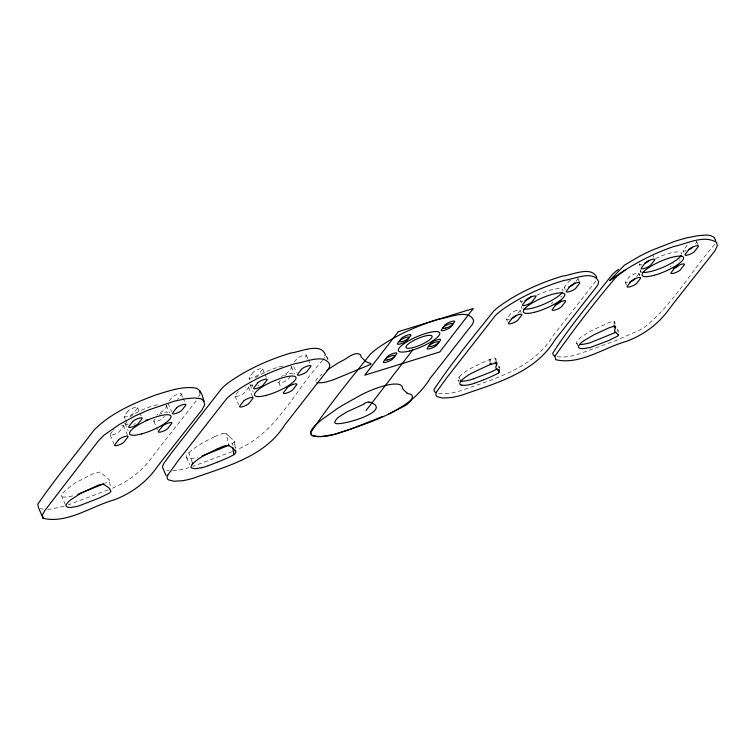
<?xml version="1.0" encoding="UTF-8"?>
<svg xmlns="http://www.w3.org/2000/svg" width="755" height="755" viewBox="0 0 755 755"><rect width="100%" height="100%" fill="white"/><g stroke="black" fill="none" stroke-linecap="round" stroke-linejoin="round"><path stroke-width="0.57" stroke-dasharray="3.77 2.83" d="M229.737 436.862L234.399 441.165L233.984 442.298A3.473 0.849 -23.4 0 1 233.267 442.826L232.238 443.411A17.29 4.247 -23.4 0 1 230.388 444.365M498.715 368.006A3.539 0.868 -23.4 0 0 498.866 367.874L499.149 366.609A38.326 9.4 -23.4 0 0 498.659 366.175L498.328 365.939M617.184 329.237L618.109 330.218L617.637 331.115A3.539 0.868 -23.4 0 1 617.486 331.247M65.383 504.717L61.278 495.318A22.584 5.54 -23.4 0 1 62.25 493.317L72.169 484.927A34.89 8.56 -23.4 0 1 75.764 482.681L92.431 473.98L100.179 472.017L109.381 479.85L108.965 480.982L105.379 483.058M315.798 381.237L316.052 380.36A24.528 6.021 -23.4 0 1 317.468 378.33L318.619 377.179A79.511 19.507 -23.4 0 1 322.092 374.131M614.089 324.575L614.259 321.328L609.021 322.517L591.259 330.756L581.633 336.739A29.218 7.163 -23.4 0 0 578.226 339.835L577.877 340.25A22.159 5.436 -23.4 0 0 576.697 343.119M495.563 360.494C497.347 355.256 489.231 359.946 486.918 360.626A30.964 7.597 -23.4 0 0 483.351 362.268L475.971 365.779A33.144 8.126 -23.4 0 0 468.279 369.771M198.716 396.97L200.113 394.082M112.335 431.464L110.202 434.238A5.219 1.284 -23.4 0 0 113.307 434.729L113.514 434.672A5.219 1.284 -23.4 0 0 119.573 431.341L123.329 426.462A5.219 1.284 -23.4 0 0 120.224 425.971L120.017 426.037M113.363 430.133L113.958 429.368M155.115 419.185L153.954 420.695A5.219 1.284 -23.4 0 0 157.059 421.196L157.266 421.13A5.219 1.284 -23.4 0 0 163.335 417.798L164.448 416.345M169.205 400.924L171.791 397.564A5.219 1.284 -23.4 0 1 177.85 394.233L178.057 394.167A5.219 1.284 -23.4 0 1 181.172 394.657L177.538 399.367M166.93 413.117L167.081 412.928A5.219 1.284 -23.4 0 0 163.977 412.428L163.769 412.494A5.219 1.284 -23.4 0 0 159.362 414.486M238.344 391.486L235.211 395.544A5.219 1.284 -23.4 0 0 237.985 396.148A8.39 2.057 -23.4 0 0 238.882 395.865A5.219 1.284 -23.4 0 0 244.592 392.647L248.348 387.777A5.219 1.284 -23.4 0 0 245.233 387.277M280.218 380.388L278.973 382.011A5.219 1.284 -23.4 0 0 281.738 382.606A8.39 2.057 -23.4 0 0 282.634 382.323A5.219 1.284 -23.4 0 0 288.344 379.104L290.854 375.858M294.308 362.117L296.809 358.87A5.219 1.284 -23.4 0 1 302.519 355.652A8.39 2.057 -23.4 0 1 303.076 355.473A5.219 1.284 -23.4 0 1 306.181 355.973L303.68 359.22M521.054 300.131L520.818 300.433A5.219 1.284 -23.4 0 0 523.932 300.924M517.996 313.363L519.874 310.928A5.219 1.284 -23.4 0 0 516.76 310.428M551.433 303.935L552.839 302.113M576.065 281.247L577.707 279.114A5.219 1.284 -23.4 0 0 577.877 278.397M636.758 276.604L638.636 274.169A5.219 1.284 -23.4 0 0 636.342 273.452L635.323 273.735A5.219 1.284 -23.4 0 0 629.264 277.066L625.508 281.945A5.219 1.284 -23.4 0 0 627.801 282.663M670.204 267.185L671.138 265.968M695.534 243.582L696.478 242.364A5.219 1.284 -23.4 0 0 696.535 241.543M322.668 360.38C294.61 390.288 276.821 433.342 236.985 449.612M196.224 400.867L162.306 443.912A1417.692 347.772 -23.4 0 0 151.774 457.511C141.185 472.224 126.189 483.181 109.23 489.448M214.552 436.654L222.168 433.681M214.382 436.739L206.983 440.533A40.94 10.042 -23.4 0 0 198.15 445.582L196.215 446.884A39.798 9.758 -23.4 0 0 188.967 452.773M232.361 451.518L192.921 466.382M108.173 489.872L68.205 504.878M64.118 506.19L51.217 509.097L47.735 509.238M679.075 260.201L680.095 259.909M72.659 495.941L66.648 497.083L62.457 496.941A17.865 4.379 -23.4 0 1 61.315 495.959M172.848 470.676L177.897 470.176A39.505 9.692 -23.4 0 0 188.797 467.666M438.513 393.563L449.423 393.327A39.505 9.692 -23.4 0 0 460.314 390.816C494.355 378.859 533.37 368.525 553.236 335.513C567.401 317.742 581.152 299.603 595.308 281.832A66.884 16.412 -23.4 0 0 596.11 280.265M166.987 470.412L169.252 470.676M557.275 356.804L563.589 357.077L569.846 356.294A39.345 9.655 -23.4 0 0 577.113 354.623L615.136 340.901L639.174 330.331A29.983 7.352 -23.4 0 0 644.289 327.33C672.686 304.963 690.457 272.083 714.079 245.082A67.053 16.45 -23.4 0 0 715.164 242.77M40.421 508.36L43.252 509.285M229.397 436.579L228.708 436.003M228.482 435.824L226.273 433.663L228.085 442.534M576.773 343.298L577.99 345.894M186.334 457.275L189.826 464.797M457.945 379.869L458.757 381.643M683.124 250.736L683.917 252.51M639.362 264.278L640.164 266.053M625.282 282.549L626.48 285.201M564.353 287.495L565.269 289.58M520.601 301.037L521.507 303.123M506.52 319.299L507.426 321.385M306.417 355.416L307.785 358.587M308.238 359.644L310.069 363.863M293.733 366.401L296.479 372.734M291.373 366.807L294.573 374.197M278.737 382.558L281.02 387.834M262.655 368.959L264.486 373.178M264.939 374.235L266.307 377.406M249.065 377.83L249.98 379.944M251.802 384.163L252.717 386.277M250.018 384.71L253.218 392.09M248.574 387.23L252.689 396.724M234.984 396.101L238.637 404.538M181.228 393.846L182.597 397.007M183.059 398.064L185.343 403.34M167.978 403.245L171.63 411.683M166.374 405.539L169.573 412.928M153.888 421.507L157.54 429.954M137.476 407.389L141.128 415.826M124.216 416.788L125.132 418.893M125.585 419.95L127.416 424.168M124.99 423.357L128.18 430.737M123.395 425.65L127.501 435.144M110.136 435.05L113.788 443.496M577.934 278.51L579.312 281.719M520.091 310.314L521.007 312.457M640.24 270.885L640.995 272.649M697.95 244.762L696.695 241.76L697.79 244.403M652.943 255.303L653.773 257.304M639.693 275.566L638.862 273.565L639.589 275.33M460.069 379.406L459.106 377A22.131 5.427 -23.4 0 0 457.964 379.963A20.017 4.907 -23.4 0 0 458.691 380.746M192.015 461.834L188.92 452.792L187.646 454.161A22.839 5.606 -23.4 0 0 186.334 457.275A18.507 4.539 -23.4 0 0 189.429 458.502A23.858 5.851 -23.4 0 0 196.177 457.634L197.678 457.256A21.064 5.172 -23.4 0 0 198.084 457.152M614.608 321.734L615.146 324.027M496.299 360.56L495.884 358.663M496.431 361.126L496.563 361.711M614.655 321.904L614.881 322.895M490.259 359.267L490.59 361.456M489.466 359.569L489.797 361.758M234.173 440.939L235.173 447.998M232.238 443.411L232.54 445.516M235.315 448.394L234.494 441.411M110.136 485.701L109.475 480.095M499.149 366.609L499.263 368.072M499.423 368.289L499.357 367.072M618.232 332.342L618.119 330.312M536.73 295.347A22.527 5.53 -23.4 0 1 562.852 291.383M522.167 308.559A22.527 5.53 -23.4 0 1 521.601 306.436M570.723 280.247A5.219 1.284 -23.4 0 0 568.336 282.021L564.58 286.891A5.219 1.284 -23.4 0 0 567.279 287.504M560.521 296.885A5.219 1.284 -23.4 0 1 561.72 296.573M516.552 310.494A5.219 1.284 -23.4 0 0 510.493 313.825L506.737 318.695A5.219 1.284 -23.4 0 0 509.446 319.308M459.266 376.953A26.642 6.54 -23.4 0 1 467.873 370.035M655.491 258.587A22.527 5.53 -23.4 0 1 681.774 253.991M641.608 272.111A22.527 5.53 -23.4 0 1 640.372 269.677M686.455 250.632A5.219 1.284 -23.4 0 1 683.341 250.132L687.097 245.262A5.219 1.284 -23.4 0 1 689.485 243.497M673.016 263.533A5.219 1.284 -23.4 0 1 673.366 263.155M641.892 264.401A5.219 1.284 -23.4 0 1 639.589 263.674M577.575 344.044A20.451 5.021 -23.4 0 1 576.688 343.119M222.121 433.719A10.315 2.529 -23.4 0 1 226.443 433.578M324.584 357.115A66.884 16.412 -23.4 0 1 323.782 358.691M292.1 374.235A5.219 1.284 -23.4 0 0 288.995 373.744A8.39 2.057 -23.4 0 0 288.438 373.914A5.219 1.284 -23.4 0 0 284.644 375.631M290.798 366.137A22.527 5.53 -23.4 0 1 281.483 376.537M259.012 385.409A22.527 5.53 -23.4 0 1 257.814 385.645M252.925 386.013A22.527 5.53 -23.4 0 1 250.047 384.767M255.341 377.896A22.527 5.53 -23.4 0 1 283.587 365.873M166.081 405.086A22.527 5.53 -23.4 0 1 156.823 415.023M135.409 423.791A22.527 5.53 -23.4 0 1 133.56 424.187M128.123 424.716A22.527 5.53 -23.4 0 1 124.886 422.781M129.992 416.826A22.527 5.53 -23.4 0 1 157.804 404.708M128.039 411.098L124.282 415.977A5.219 1.284 -23.4 0 0 127.387 416.467L127.595 416.401A5.219 1.284 -23.4 0 0 133.654 413.07L137.41 408.2A5.219 1.284 -23.4 0 0 134.305 407.709L134.097 407.766A5.219 1.284 -23.4 0 0 128.039 411.098M253.057 372.413L249.301 377.283A5.219 1.284 -23.4 0 0 252.066 377.877A8.39 2.057 -23.4 0 0 252.963 377.604A5.219 1.284 -23.4 0 0 258.672 374.386L262.429 369.506A5.219 1.284 -23.4 0 0 259.324 369.016A8.39 2.057 -23.4 0 0 258.767 369.195A5.219 1.284 -23.4 0 0 253.057 372.413"/><path stroke-width="1.13" d="M495.186 361.994L495.488 363.702A46.027 11.287 -23.4 0 0 495.639 363.919M496.743 364.457L495.931 366.798A32.248 7.909 -23.4 0 0 495.893 367.77L496.073 368.346A40.902 10.032 -23.4 0 0 496.686 369.138L499.357 371.092A22.301 5.474 -23.4 0 1 499.508 371.3L499.074 372.64A4.049 0.991 -23.4 0 1 498.602 373.036A4.615 1.132 -23.4 0 1 498.187 373.319L489.787 377.34A66.997 16.431 -23.4 0 1 487.23 378.387L484.172 379.614M191.761 465.127L192.733 463.919L192.261 462.532M366.062 410.531L412.994 349.641M516.59 315.184L516.118 315.798A5.219 1.284 -23.4 0 1 511.371 318.667M531.133 296.309L530.199 297.527A5.219 1.284 -23.4 0 1 524.999 300.575M560.342 301.641L559.87 302.255A5.219 1.284 -23.4 0 1 555.133 305.124M560.578 301.339L561.05 300.735M574.895 282.766L573.951 283.984A5.219 1.284 -23.4 0 1 568.751 287.032M625.263 270.035L616.599 276.519L609.917 280.284L624.508 265.109L639.73 256.19A56.172 13.779 -23.4 0 1 652.386 250.047L674.772 241.364A56.625 13.892 -23.4 0 1 687.031 237.825L698.054 235.673L705.491 235.079A54.709 13.42 -23.4 0 1 710.87 235.654L714.192 237.4L715.513 240.09A67.053 16.45 -23.4 0 1 715.495 241.373M616.599 276.519C594.808 301.981 574.262 328.869 554.887 356.218L555.661 359.663C579.764 365.448 603.868 347.611 626.357 341.373C643.326 335.107 658.322 324.15 668.911 309.437A1417.239 347.659 -23.4 0 1 679.434 295.837L714.919 250.82L717.25 246.007L716.693 242.468C703.934 234.418 686.946 243.771 673.63 246.583C650.753 254.369 629.491 266.194 609.917 280.284M473.583 320.384C468.43 308.21 448.489 318.157 439.099 319.082C417.44 325.65 396.422 334.975 377.849 348.017A56.361 13.826 -23.4 0 0 370.469 354.086C350.046 379.548 329.095 405.058 310.975 432.134A42.686 10.466 -23.4 0 0 312.183 435.333L317.591 436.739L326.236 436.239A39.505 9.692 -23.4 0 0 337.126 433.729C371.167 421.771 410.173 411.437 430.039 378.425C444.214 360.654 457.955 342.506 472.12 324.744A66.884 16.412 -23.4 0 0 473.583 320.384M217.091 462.268L220.082 461.069A76.5 18.762 -23.4 0 0 223.102 459.833L226.613 458.332A21.744 5.332 -23.4 0 0 230.719 456.416L232.295 455.567A10.655 2.614 -23.4 0 0 233.823 454.661L234.107 454.482A4.983 1.227 -23.4 0 0 235.031 453.793L235.768 452.236A57.21 14.034 -23.4 0 0 235.617 451.698C233.635 447.96 228.218 443.478 223.395 446.403M402.302 407.039C407.606 405.52 418.496 394.629 408.059 393.638A33.239 8.154 -23.4 0 1 407.842 393.544L407.02 393.006M401.736 407.379L390.061 413.344M497.385 368.893L491.873 371.573A40.298 9.881 -23.4 0 1 490.901 371.988A58.333 14.307 -23.4 0 1 487.334 373.47L474.876 378.321A31.719 7.777 -23.4 0 1 473.376 378.84M615.853 332.313L589.966 342.798A17.96 4.407 -23.4 0 1 587.088 343.582L582.435 344.393A24.745 6.068 -23.4 0 1 579.746 344.478M217.006 449.036L208.371 453.245A28.85 7.078 -23.4 0 0 192.648 463.938M103.935 483.747L77.85 494.327M389.655 413.523L388.75 413.919M496.611 362.777L490.231 364.58L490.042 363.325M382.36 416.571L355.077 427.405M364.259 403.972L346.838 411.919L338.976 416.873A24.471 6.002 -23.4 0 0 336.362 419.28L334.814 421.856A21.31 5.228 -23.4 0 0 335.673 423.48C342.666 425.688 393.317 410.673 370.309 402.264M216.987 462.305L211.768 464.363A60.249 14.779 -23.4 0 1 208.257 465.684M354.274 427.726L349.225 429.652M484.012 379.68L481.766 380.567A72.829 17.865 -23.4 0 1 480.142 381.19L474.631 383.191M205.237 454.755L220.375 448.763A78.737 19.319 -23.4 0 0 224.065 447.234A29.738 7.295 -23.4 0 0 228.954 445.063M348.536 429.897L334.05 434.342L321.649 436.56L313.457 436.192L311.4 435.078L310.579 433.2A49.556 12.155 -23.4 0 1 316.364 424.395M191.761 465.127A22.027 5.408 -23.4 0 0 191.232 467.817L194.686 468.78L201.906 467.694M462.268 385.295L461.984 385.258A22.206 5.445 -23.4 0 1 461.248 385.097M316.836 382.672L321.328 382.776A24.651 6.049 -23.4 0 0 325.481 382.058A25.057 6.144 -23.4 0 0 327.83 381.483L329.048 381.143A22.48 5.511 -23.4 0 0 334.116 379.482L371.092 364.24L370.762 363.485L366.552 362.013L361.73 357.643A78.841 19.337 -23.4 0 1 360.645 354.973C354.944 350.282 346.847 359.257 341.109 361.249A76.916 18.866 -23.4 0 0 331.634 367.119A58.258 14.288 -23.4 0 0 326.934 370.365M43.101 518.289C67.195 524.074 91.298 506.246 113.788 499.999C130.757 493.732 145.753 482.775 156.342 468.062A1417.692 347.772 -23.4 0 1 166.864 454.463L202.349 409.446L204.68 404.633C203.199 398.961 202.236 390.977 196.347 388.193C182.795 385.805 169.328 390.911 156.493 394.667C133.946 403.113 110.721 412.919 93.705 430.463C75.207 455.18 55.077 478.783 37.75 504.293L38.533 507.738L43.101 518.289L42.318 514.844L45.281 509.974L98.263 441.014L104.03 435.144L119.148 424.584L135.305 415.845L147.867 410.229L174.329 401.169L185.579 398.782L194.592 397.932L200.915 398.744L204.124 401.094M554.746 356.03L553.641 355.256A42.525 10.428 -23.4 0 1 552.839 353.123C570.365 325.603 592.052 300.122 612.428 274.424A56.389 13.835 -23.4 0 1 618.383 269.403M406.86 392.883L402.962 389.202L402.056 386.494A42.11 10.325 -23.4 0 0 396.894 384.068L394.223 384.059A31.436 7.71 -23.4 0 0 390.495 384.446L389.505 384.616A30.37 7.446 -23.4 0 0 377.462 387.891A30.719 7.541 -23.4 0 0 375.669 388.532M614.966 327.764L614.457 327.236A38.335 9.409 -23.4 0 1 613.9 325.773M326.66 356.615L327.802 359.248M163.259 469.063L166.109 475.659M460.399 380.209L460.824 381.284M228.387 444.006L228.689 445.488M199.565 390.543L199.981 393.204M490.826 363.013L491.014 364.259M235.466 450.122L235.768 452.236M232.833 447.63L233.823 454.661M596.78 277.472C591.618 265.298 571.677 275.245 562.296 276.179C540.627 282.738 519.61 292.062 501.037 305.105A56.361 13.826 -23.4 0 0 493.657 311.183C473.234 336.645 452.283 362.155 434.163 389.221A42.686 10.466 -23.4 0 0 435.371 392.421M498.253 369.582L498.593 373.036M499.366 369.544L499.499 371.3M316.298 424.404A105.738 25.944 -23.4 0 1 321.677 419.742L337.287 408.606A102.218 25.075 -23.4 0 1 343.365 404.84L361.267 394.837A34.334 8.428 -23.4 0 1 375.679 388.504M460.994 381.228A23.622 5.795 -23.4 0 1 469.166 374.631L469.619 374.395A20.536 5.04 -23.4 0 1 472.809 372.668L475.839 371.177A55.011 13.496 -23.4 0 1 477.047 370.601L485.786 366.552A37.306 9.154 -23.4 0 1 490.222 364.58M461.211 385.107A21.395 5.247 -23.4 0 1 460.852 381.275M474.574 383.266A20.791 5.096 -23.4 0 1 462.504 385.163M496.79 362.693A17.705 4.341 -23.4 0 1 496.601 364.42M562.022 292.78A22.527 5.53 -23.4 0 1 543.911 304.199A22.527 5.53 -23.4 0 1 523.725 309.078M460.408 381.19A21.489 5.276 -23.4 0 1 460.191 381.171M473.328 378.916A20.97 5.143 -23.4 0 1 460.644 381.067M681.274 255.313A22.527 5.53 -23.4 0 1 663.607 267.043A22.527 5.53 -23.4 0 1 642.486 272.329M692.722 247.234A5.219 1.284 -23.4 0 1 688.456 249.905M678.641 265.496A5.219 1.284 -23.4 0 1 673.441 268.544M648.96 260.777A5.219 1.284 -23.4 0 1 644.694 263.448M634.88 279.039A5.219 1.284 -23.4 0 1 629.679 282.077M368.431 402.623A4.219 0.972 -21.1 0 1 370.101 402.377M364.203 403.415A13.533 3.577 -24 0 1 368.884 401.736M217.053 449.065A15.242 3.737 -23.4 0 1 223.423 446.328M204.699 454.954A21.064 5.172 -23.4 0 1 201.972 455.945M208.257 465.675A20.413 5.002 -23.4 0 1 201.896 467.713M325.075 355.662A66.884 16.412 -23.4 0 0 325.254 354.322C320.101 342.147 300.15 352.094 290.769 353.029C269.101 359.588 248.084 368.912 229.511 381.954A56.361 13.826 -23.4 0 0 222.14 388.032L171.942 452.32L164.175 462.947L162.636 466.071A42.686 10.466 -23.4 0 0 162.976 468.411M147.706 419.591A22.527 5.53 -23.4 0 1 145.592 420.469M618.383 334.899L617.835 335.881A4.049 0.991 -23.4 0 1 617.363 336.277L608.049 340.798L591.316 347.092A17.591 4.313 -23.4 0 1 588.57 347.81L584.134 348.536A24.773 6.078 -23.4 0 1 581.029 348.536A21.376 5.247 -23.4 0 1 578.594 347.262A21.914 5.379 -23.4 0 1 579.915 344.138A25.868 6.342 -23.4 0 1 583.105 341.184L594.157 334.635L608.992 327.83L614.976 325.933L615.731 326.698L614.702 330.039A32.993 8.097 -23.4 0 0 614.938 331.775L618.383 334.899M110.806 491.165L110.183 492.317A5.021 1.236 -23.4 0 1 108.805 493.355L99.273 498.026L79.973 505.501A18.875 4.634 -23.4 0 1 75.547 506.709C72.678 506.888 67.903 508.945 65.996 505.925A21.895 5.37 -23.4 0 1 66.742 503.821L68.28 502.009A32.456 7.965 -23.4 0 1 70.319 500.121L80.728 493.298L98.376 485.087L103.416 484.087L108.824 487.824A94.668 23.226 -23.4 0 1 109.843 488.985L110.806 491.165M167.742 475.159L167.204 476.622A42.686 10.466 -23.4 0 0 168.412 479.821L173.82 481.228L182.465 480.727A39.505 9.692 -23.4 0 0 193.355 478.217C226.557 466.25 265.09 456.766 284.909 424.688C299.49 406.294 313.75 387.608 328.35 369.242A66.884 16.412 -23.4 0 0 329.812 364.873C324.659 352.698 304.718 362.645 295.328 363.58C273.669 370.139 252.651 379.463 234.078 392.506A56.361 13.826 -23.4 0 0 226.698 398.583L177.869 461.097L167.742 475.159M436.522 391.977L435.994 393.44A42.686 10.466 -23.4 0 0 437.192 396.639L442.609 398.045L451.245 397.545A39.505 9.692 -23.4 0 0 462.145 395.035C496.186 383.078 535.191 372.753 555.057 339.731C569.232 321.96 582.973 303.821 597.139 286.06A66.884 16.412 -23.4 0 0 598.602 281.69C593.449 269.516 573.507 279.463 564.117 280.398C542.449 286.957 521.431 296.281 502.868 309.323A56.361 13.826 -23.4 0 0 495.488 315.401L446.658 377.915L436.522 391.977M118.516 439.92L114.76 444.789A5.219 1.284 -23.4 0 0 117.874 445.28L118.082 445.224A5.219 1.284 -23.4 0 0 124.141 441.883L127.897 437.013A5.219 1.284 -23.4 0 0 124.783 436.522L124.575 436.588A5.219 1.284 -23.4 0 0 118.516 439.92M132.606 421.649L128.85 426.528A5.219 1.284 -23.4 0 0 131.955 427.019L132.163 426.952A5.219 1.284 -23.4 0 0 138.222 423.621L141.978 418.751A5.219 1.284 -23.4 0 0 138.873 418.261L138.665 418.317A5.219 1.284 -23.4 0 0 132.606 421.649M162.278 426.377L158.522 431.247A5.219 1.284 -23.4 0 0 161.627 431.747L161.834 431.681A5.219 1.284 -23.4 0 0 167.893 428.349L171.649 423.48A5.219 1.284 -23.4 0 0 168.544 422.979L168.337 423.045A5.219 1.284 -23.4 0 0 162.278 426.377M176.359 408.115L172.602 412.985A5.219 1.284 -23.4 0 0 175.707 413.476L175.915 413.41A5.219 1.284 -23.4 0 0 181.974 410.078L185.73 405.209A5.219 1.284 -23.4 0 0 182.625 404.718L182.417 404.784A5.219 1.284 -23.4 0 0 176.359 408.115M243.535 401.226L239.779 406.096A5.219 1.284 -23.4 0 0 242.553 406.69A8.39 2.057 -23.4 0 0 243.44 406.416A5.219 1.284 -23.4 0 0 249.159 403.198L252.916 398.329A5.219 1.284 -23.4 0 0 249.801 397.828A8.39 2.057 -23.4 0 0 249.244 398.008A5.219 1.284 -23.4 0 0 243.535 401.226M257.615 382.964L253.859 387.834A5.219 1.284 -23.4 0 0 256.634 388.429A8.39 2.057 -23.4 0 0 257.531 388.155A5.219 1.284 -23.4 0 0 263.24 384.937L266.996 380.058A5.219 1.284 -23.4 0 0 263.882 379.567A8.39 2.057 -23.4 0 0 263.335 379.746A5.219 1.284 -23.4 0 0 257.615 382.964M287.287 387.683L283.54 392.562A5.219 1.284 -23.4 0 0 286.305 393.157A8.39 2.057 -23.4 0 0 287.202 392.874A5.219 1.284 -23.4 0 0 292.912 389.655L296.668 384.786A5.219 1.284 -23.4 0 0 293.563 384.295A8.39 2.057 -23.4 0 0 293.006 384.465A5.219 1.284 -23.4 0 0 287.287 387.683M301.377 369.421L297.621 374.291A5.219 1.284 -23.4 0 0 300.386 374.886A8.39 2.057 -23.4 0 0 301.283 374.612A5.219 1.284 -23.4 0 0 306.992 371.394L310.749 366.524A5.219 1.284 -23.4 0 0 307.644 366.024A8.39 2.057 -23.4 0 0 307.087 366.203A5.219 1.284 -23.4 0 0 301.377 369.421M398.291 331.681L364.769 375.169L439.778 351.953L473.3 308.465L398.291 331.681M387.306 356.738L383.549 361.607A5.219 1.284 -23.4 0 0 386.654 362.098A8.39 2.057 -23.4 0 0 387.211 361.928A5.219 1.284 -23.4 0 0 392.93 358.7L396.677 353.831A5.219 1.284 -23.4 0 0 393.912 353.236A8.39 2.057 -23.4 0 0 393.364 353.406A5.219 1.284 -23.4 0 0 387.306 356.738M401.386 338.466L397.63 343.336A5.219 1.284 -23.4 0 0 400.745 343.836A8.39 2.057 -23.4 0 0 401.292 343.657A5.219 1.284 -23.4 0 0 407.011 340.439L410.767 335.569A5.219 1.284 -23.4 0 0 407.993 334.975A8.39 2.057 -23.4 0 0 407.445 335.135A5.219 1.284 -23.4 0 0 401.386 338.466M431.058 343.195L427.302 348.064A5.219 1.284 -23.4 0 0 430.416 348.555A8.39 2.057 -23.4 0 0 430.973 348.385A5.219 1.284 -23.4 0 0 436.683 345.167L440.439 340.288A5.219 1.284 -23.4 0 0 437.664 339.693A8.39 2.057 -23.4 0 0 437.117 339.863A5.219 1.284 -23.4 0 0 431.058 343.195M445.148 324.933L441.392 329.803A5.219 1.284 -23.4 0 0 444.497 330.294A8.39 2.057 -23.4 0 0 445.054 330.114A5.219 1.284 -23.4 0 0 450.763 326.896L454.519 322.026A5.219 1.284 -23.4 0 0 451.745 321.432A8.39 2.057 -23.4 0 0 451.207 321.592A5.219 1.284 -23.4 0 0 445.148 324.933M512.324 318.044L508.568 322.913A5.219 1.284 -23.4 0 0 511.333 323.508A8.39 2.057 -23.4 0 0 512.23 323.234A5.219 1.284 -23.4 0 0 517.939 320.016L521.696 315.146A5.219 1.284 -23.4 0 0 518.591 314.646A8.39 2.057 -23.4 0 0 518.034 314.826A5.219 1.284 -23.4 0 0 512.324 318.044M526.405 299.782L522.649 304.652A5.219 1.284 -23.4 0 0 525.423 305.246A8.39 2.057 -23.4 0 0 526.31 304.973A5.219 1.284 -23.4 0 0 532.03 301.745L535.776 296.875A5.219 1.284 -23.4 0 0 532.671 296.385A8.39 2.057 -23.4 0 0 532.115 296.564A5.219 1.284 -23.4 0 0 526.405 299.782M556.076 304.501L552.32 309.371A5.219 1.284 -23.4 0 0 555.095 309.975A8.39 2.057 -23.4 0 0 555.982 309.692A5.219 1.284 -23.4 0 0 561.701 306.473L565.457 301.604A5.219 1.284 -23.4 0 0 562.343 301.103A8.39 2.057 -23.4 0 0 561.786 301.283A5.219 1.284 -23.4 0 0 556.076 304.501M570.157 286.239L566.401 291.109A5.219 1.284 -23.4 0 0 569.176 291.704A8.39 2.057 -23.4 0 0 570.072 291.43A5.219 1.284 -23.4 0 0 575.782 288.212L579.538 283.342A5.219 1.284 -23.4 0 0 576.424 282.842A8.39 2.057 -23.4 0 0 575.876 283.021A5.219 1.284 -23.4 0 0 570.157 286.239M631.086 281.294L627.33 286.164A5.219 1.284 -23.4 0 0 630.444 286.655L630.651 286.589A5.219 1.284 -23.4 0 0 636.71 283.257L640.466 278.387A5.219 1.284 -23.4 0 0 637.352 277.897L637.144 277.963A5.219 1.284 -23.4 0 0 631.086 281.294M645.166 263.023L641.41 267.893A5.219 1.284 -23.4 0 0 644.525 268.393L644.732 268.327A5.219 1.284 -23.4 0 0 650.791 264.996L654.547 260.126A5.219 1.284 -23.4 0 0 651.433 259.626L651.225 259.692A5.219 1.284 -23.4 0 0 645.166 263.023M674.847 267.751L671.091 272.621A5.219 1.284 -23.4 0 0 674.196 273.112L674.404 273.055A5.219 1.284 -23.4 0 0 680.463 269.714L684.219 264.845A5.219 1.284 -23.4 0 0 681.114 264.354L680.906 264.42A5.219 1.284 -23.4 0 0 674.847 267.751M688.928 249.48L685.172 254.359A5.219 1.284 -23.4 0 0 688.277 254.85L688.484 254.784A5.219 1.284 -23.4 0 0 694.543 251.453L698.299 246.583A5.219 1.284 -23.4 0 0 695.195 246.092L694.987 246.149A5.219 1.284 -23.4 0 0 688.928 249.48M387.853 359.89A5.332 1.312 -23.4 0 0 395.035 355.68A5.332 1.312 -23.4 0 0 387.457 357.596A5.332 1.312 -23.4 0 0 387.853 359.89M431.605 346.347A5.332 1.312 -23.4 0 0 438.787 342.138A5.332 1.312 -23.4 0 0 431.218 344.053A5.332 1.312 -23.4 0 0 431.605 346.347M445.686 328.085A5.332 1.312 -23.4 0 0 452.877 323.867A5.332 1.312 -23.4 0 0 445.299 325.782A5.332 1.312 -23.4 0 0 445.686 328.085M401.934 341.628A5.332 1.312 -23.4 0 0 409.116 337.409A5.332 1.312 -23.4 0 0 401.547 339.325A5.332 1.312 -23.4 0 0 401.934 341.628M409.474 350.981A22.527 5.53 -23.4 0 0 439.806 333.191A22.527 5.53 -23.4 0 0 407.823 341.279A22.527 5.53 -23.4 0 0 409.474 350.981M412.994 347.602A14.232 3.492 -23.4 0 0 432.153 336.371A14.232 3.492 -23.4 0 0 411.956 341.477A14.232 3.492 -23.4 0 0 412.994 347.602M534.483 312.287A22.527 5.53 -23.4 0 0 564.825 294.497A22.527 5.53 -23.4 0 0 532.841 302.595A22.527 5.53 -23.4 0 0 534.483 312.287M654.226 275.282A22.527 5.53 -23.4 0 0 683.511 257.464A22.527 5.53 -23.4 0 0 650.716 266.373A22.527 5.53 -23.4 0 0 654.226 275.282M265.703 395.478A22.527 5.53 -23.4 0 0 296.036 377.679A22.527 5.53 -23.4 0 0 264.061 385.777A22.527 5.53 -23.4 0 0 265.703 395.478M141.657 433.908A22.527 5.53 -23.4 0 0 170.941 416.09A22.527 5.53 -23.4 0 0 138.146 424.999A22.527 5.53 -23.4 0 0 141.657 433.908"/></g></svg>
